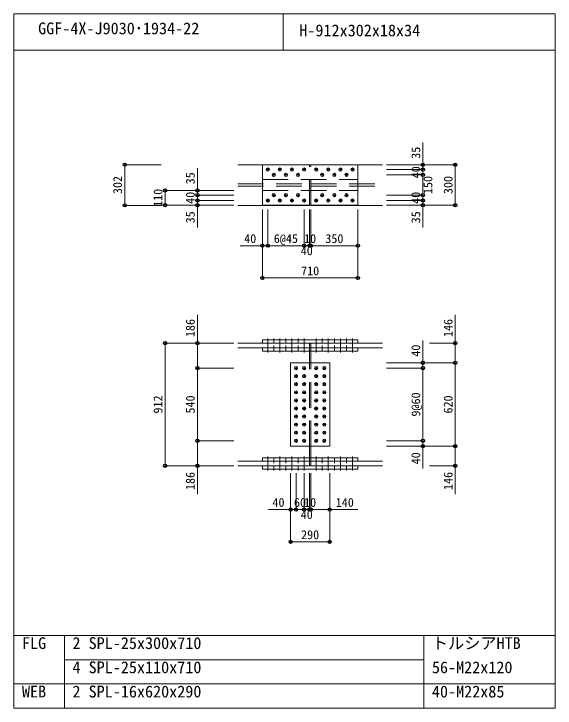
# Model space of a CAD drawing. Units: millimetres, scale not verified. Extents: x -8310 to 8310, y -4800 to 5700.
# Drawn here: x -4110 to -90, y 540 to 5700 of the extents above; entities that cross this region are included whole.
import ezdxf
from ezdxf.enums import TextEntityAlignment as Align

# ---------------------------------------------------------------- set-up
doc = ezdxf.new("R2010")
doc.units = ezdxf.units.MM
doc.header["$LTSCALE"] = 30
doc.header["$PDMODE"] = 32
doc.header["$PDSIZE"] = 24
doc.linetypes.add('DASHED1', pattern=[1.8, 1.2, -0.6])
doc.linetypes.add('USER2', pattern=[9.525, 6.35, -3.175])
doc.layers.add('0-0', color=7, linetype='Continuous')
doc.layers.add('0-2', color=7, linetype='Continuous')
for name, color, linetype, lineweight in [('0-1', 7, 'Continuous', 18), ('0-5', 7, 'Continuous', 18), ('0-6', 7, 'USER2', 18), ('0-8', 7, 'Continuous', 18), ('0-9', 7, 'Continuous', 18), ('0-A', 7, 'Continuous', 18), ('0-B', 7, 'Continuous', 18)]:
    doc.layers.add(name, color=color, linetype=linetype, lineweight=lineweight)
doc.styles.add('ＭＳ ゴシック', font='')
doc.styles.get('ＭＳ ゴシック').set_extended_font_data('MS Gothic')

msp = doc.modelspace()

# ---------------------------------------------------------------- linework, layer by layer
at = {"layer": '0-0'}
for p in [(-3287, 4579), (-1072, 4578), (-1072, 4543), (-832, 4578), (-1072, 4503), (-2987, 4388), (-2747, 4388), (-2747, 4353), (-1072, 4353), (-3287, 4277), (-2987, 4278), (-2747, 4313), (-2747, 4278), (-1072, 4313), (-1072, 4278), (-832, 4278), (-2264.5, 3977), (-2224.5, 3977), (-1954.5, 3977), (-1914.5, 3977), (-1904.5, 3977), (-1554.5, 3977), (-2264.5, 3737), (-1554.5, 3737), (-2987, 3253), (-2747, 3253), (-832, 3253), (-1072, 3107), (-832, 3107), (-2747, 3067), (-1072, 3067), (-2747, 2527), (-1072, 2527), (-1072, 2487), (-832, 2487), (-2987, 2341), (-2747, 2341), (-832, 2341), (-2054.5, 2016), (-2014.5, 2016), (-1954.5, 2016), (-1914.5, 2016), (-1904.5, 2016), (-1764.5, 2016), (-2054.5, 1776), (-1764.5, 1776)]:
    msp.add_point(p, dxfattribs=at)
at = {"layer": '0-1'}
for p, q in [((-4110, 540), (-4110, 5700)), ((-4110, 5700), (-90, 5700)), ((-2110, 5430), (-2110, 5700)), ((-90, 540), (-90, 5700)), ((-4110, 5430), (-90, 5430)), ((-4110, 1080), (-90, 1080)), ((-3735, 540), (-3735, 1080)), ((-1065, 540), (-1065, 1080)), ((-3735, 900), (-1065, 900)), ((-4110, 720), (-90, 720)), ((-4110, 540), (-90, 540))]:
    msp.add_line(p, q, dxfattribs=at)
at = {"layer": '0-5'}
for p, q in [((-2447, 4579), (-1914.5, 4579)), ((-2264.5, 4578), (-1554.5, 4578)), ((-2264.5, 4278), (-2264.5, 4578)), ((-1914.5, 4578), (-1914.5, 4579)), ((-1904.5, 4578), (-1904.5, 4579)), ((-1904.5, 4579), (-1372, 4579)), ((-2447, 4277), (-1914.5, 4277)), ((-1914.5, 4277), (-1914.5, 4278)), ((-1904.5, 4277), (-1904.5, 4278)), ((-1904.5, 4277), (-1372, 4277)), ((-2447, 3253), (-1914.5, 3253)), ((-2264.5, 3278), (-1554.5, 3278)), ((-2264.5, 3253), (-2264.5, 3278)), ((-1904.5, 3253), (-1372, 3253)), ((-1904.5, 3219), (-1904.5, 3253)), ((-2264.5, 3219), (-1554.5, 3219)), ((-2264.5, 3194), (-2264.5, 3219)), ((-1904.5, 3219), (-1372, 3219)), ((-1914.5, 3107), (-1914.5, 3194)), ((-1904.5, 3107), (-1904.5, 3194)), ((-2054.5, 3107), (-1764.5, 3107)), ((-2054.5, 2487), (-2054.5, 3107)), ((-1914.5, 2400), (-1914.5, 2487)), ((-1904.5, 2400), (-1904.5, 2487)), ((-2447, 2375), (-1914.5, 2375)), ((-2264.5, 2400), (-1914.5, 2400)), ((-2264.5, 2375), (-2264.5, 2400)), ((-2264.5, 2375), (-1914.5, 2375)), ((-1914.5, 2400), (-1554.5, 2400)), ((-1914.5, 2375), (-1554.5, 2375)), ((-1554.5, 2375), (-1554.5, 2400)), ((-2264.5, 2341), (-1914.5, 2341)), ((-2264.5, 2316), (-2264.5, 2341)), ((-1914.5, 2341), (-1554.5, 2341)), ((-1904.5, 2341), (-1372, 2341)), ((-1554.5, 2316), (-1554.5, 2341)), ((-2264.5, 2316), (-1914.5, 2316)), ((-1914.5, 2316), (-1554.5, 2316))]:
    msp.add_line(p, q, dxfattribs=at)
for points in [[(-2264.5, 4278), (-1554.5, 4278), (-1554.5, 4578)], [(-2447, 3219), (-1914.5, 3219), (-1914.5, 3253)], [(-2264.5, 3253), (-1554.5, 3253), (-1554.5, 3278)], [(-2264.5, 3194), (-1554.5, 3194), (-1554.5, 3219)], [(-2054.5, 2487), (-1764.5, 2487), (-1764.5, 3107)], [(-2447, 2341), (-1914.5, 2341), (-1914.5, 2375)], [(-1904.5, 2341), (-1904.5, 2375), (-1372, 2375)]]:
    msp.add_lwpolyline(points, dxfattribs=at)
at = {"layer": '0-6'}
for p, q in [((-2264.5, 4578), (-1554.5, 4578)), ((-1914.5, 4278), (-1914.5, 4578)), ((-1904.5, 4278), (-1904.5, 4578)), ((-2264.5, 4468), (-1554.5, 4468)), ((-2447, 4437), (-1914.5, 4437)), ((-2447, 4419), (-1914.5, 4419)), ((-2264.5, 4388), (-1554.5, 4388)), ((-1904.5, 4437), (-1372, 4437)), ((-1904.5, 4419), (-1372, 4419)), ((-2264.5, 4278), (-1554.5, 4278)), ((-1914.5, 3194), (-1914.5, 3219)), ((-1904.5, 3194), (-1904.5, 3219)), ((-1914.5, 2487), (-1914.5, 3107)), ((-1904.5, 2487), (-1904.5, 3107)), ((-1914.5, 2375), (-1914.5, 2400)), ((-1904.5, 2375), (-1904.5, 2400))]:
    msp.add_line(p, q, dxfattribs=at)
at = {"layer": '0-8'}
for p, q in [((-2235.5, 4543), (-2213.5, 4543)), ((-2224.5, 4532), (-2224.5, 4554)), ((-2145.5, 4543), (-2123.5, 4543)), ((-2134.5, 4532), (-2134.5, 4554)), ((-2055.5, 4543), (-2033.5, 4543)), ((-2044.5, 4532), (-2044.5, 4554)), ((-1965.5, 4543), (-1943.5, 4543)), ((-1954.5, 4532), (-1954.5, 4554)), ((-1875.5, 4543), (-1853.5, 4543)), ((-1864.5, 4532), (-1864.5, 4554)), ((-1785.5, 4543), (-1763.5, 4543)), ((-1774.5, 4532), (-1774.5, 4554)), ((-1695.5, 4543), (-1673.5, 4543)), ((-1684.5, 4532), (-1684.5, 4554)), ((-1605.5, 4543), (-1583.5, 4543)), ((-1594.5, 4532), (-1594.5, 4554)), ((-2190.5, 4503), (-2168.5, 4503)), ((-2179.5, 4492), (-2179.5, 4514)), ((-2100.5, 4503), (-2078.5, 4503)), ((-2089.5, 4492), (-2089.5, 4514)), ((-2010.5, 4503), (-1988.5, 4503)), ((-1999.5, 4492), (-1999.5, 4514)), ((-1830.5, 4503), (-1808.5, 4503)), ((-1819.5, 4492), (-1819.5, 4514)), ((-1740.5, 4503), (-1718.5, 4503)), ((-1729.5, 4492), (-1729.5, 4514)), ((-1650.5, 4503), (-1628.5, 4503)), ((-1639.5, 4492), (-1639.5, 4514)), ((-2190.5, 4353), (-2168.5, 4353)), ((-2179.5, 4342), (-2179.5, 4364)), ((-2100.5, 4353), (-2078.5, 4353)), ((-2089.5, 4342), (-2089.5, 4364)), ((-2010.5, 4353), (-1988.5, 4353)), ((-1999.5, 4342), (-1999.5, 4364)), ((-1830.5, 4353), (-1808.5, 4353)), ((-1819.5, 4342), (-1819.5, 4364)), ((-1740.5, 4353), (-1718.5, 4353)), ((-1729.5, 4342), (-1729.5, 4364)), ((-1650.5, 4353), (-1628.5, 4353)), ((-1639.5, 4342), (-1639.5, 4364)), ((-2235.5, 4313), (-2213.5, 4313)), ((-2224.5, 4302), (-2224.5, 4324)), ((-2145.5, 4313), (-2123.5, 4313)), ((-2134.5, 4302), (-2134.5, 4324)), ((-2055.5, 4313), (-2033.5, 4313)), ((-2044.5, 4302), (-2044.5, 4324)), ((-1965.5, 4313), (-1943.5, 4313)), ((-1954.5, 4302), (-1954.5, 4324)), ((-1875.5, 4313), (-1853.5, 4313)), ((-1864.5, 4302), (-1864.5, 4324)), ((-1785.5, 4313), (-1763.5, 4313)), ((-1774.5, 4302), (-1774.5, 4324)), ((-1695.5, 4313), (-1673.5, 4313)), ((-1684.5, 4302), (-1684.5, 4324)), ((-1605.5, 4313), (-1583.5, 4313)), ((-1594.5, 4302), (-1594.5, 4324)), ((-2025.5, 3067), (-2003.5, 3067)), ((-2014.5, 3056), (-2014.5, 3078)), ((-1965.5, 3067), (-1943.5, 3067)), ((-1954.5, 3056), (-1954.5, 3078)), ((-1875.5, 3067), (-1853.5, 3067)), ((-1864.5, 3056), (-1864.5, 3078)), ((-1815.5, 3067), (-1793.5, 3067)), ((-1804.5, 3056), (-1804.5, 3078)), ((-2025.5, 3007), (-2003.5, 3007)), ((-2014.5, 2996), (-2014.5, 3018)), ((-1965.5, 3007), (-1943.5, 3007)), ((-1954.5, 2996), (-1954.5, 3018)), ((-1875.5, 3007), (-1853.5, 3007)), ((-1864.5, 2996), (-1864.5, 3018)), ((-1815.5, 3007), (-1793.5, 3007)), ((-1804.5, 2996), (-1804.5, 3018)), ((-2025.5, 2947), (-2003.5, 2947)), ((-2014.5, 2936), (-2014.5, 2958)), ((-1965.5, 2947), (-1943.5, 2947)), ((-1954.5, 2936), (-1954.5, 2958)), ((-1875.5, 2947), (-1853.5, 2947)), ((-1864.5, 2936), (-1864.5, 2958)), ((-1815.5, 2947), (-1793.5, 2947)), ((-1804.5, 2936), (-1804.5, 2958)), ((-2014.5, 2876), (-2014.5, 2898)), ((-1954.5, 2876), (-1954.5, 2898)), ((-1864.5, 2876), (-1864.5, 2898)), ((-1804.5, 2876), (-1804.5, 2898)), ((-2025.5, 2887), (-2003.5, 2887)), ((-2014.5, 2816), (-2014.5, 2838)), ((-1965.5, 2887), (-1943.5, 2887)), ((-1954.5, 2816), (-1954.5, 2838)), ((-1875.5, 2887), (-1853.5, 2887)), ((-1864.5, 2816), (-1864.5, 2838)), ((-1815.5, 2887), (-1793.5, 2887)), ((-1804.5, 2816), (-1804.5, 2838)), ((-2025.5, 2827), (-2003.5, 2827)), ((-1965.5, 2827), (-1943.5, 2827)), ((-1875.5, 2827), (-1853.5, 2827)), ((-1815.5, 2827), (-1793.5, 2827)), ((-2025.5, 2767), (-2003.5, 2767)), ((-2014.5, 2756), (-2014.5, 2778)), ((-1965.5, 2767), (-1943.5, 2767)), ((-1954.5, 2756), (-1954.5, 2778)), ((-1875.5, 2767), (-1853.5, 2767)), ((-1864.5, 2756), (-1864.5, 2778)), ((-1815.5, 2767), (-1793.5, 2767)), ((-1804.5, 2756), (-1804.5, 2778)), ((-2025.5, 2707), (-2003.5, 2707)), ((-2014.5, 2696), (-2014.5, 2718)), ((-1965.5, 2707), (-1943.5, 2707)), ((-1954.5, 2696), (-1954.5, 2718)), ((-1875.5, 2707), (-1853.5, 2707)), ((-1864.5, 2696), (-1864.5, 2718)), ((-1815.5, 2707), (-1793.5, 2707)), ((-1804.5, 2696), (-1804.5, 2718)), ((-2025.5, 2647), (-2003.5, 2647)), ((-2014.5, 2636), (-2014.5, 2658)), ((-1965.5, 2647), (-1943.5, 2647)), ((-1954.5, 2636), (-1954.5, 2658)), ((-1875.5, 2647), (-1853.5, 2647)), ((-1864.5, 2636), (-1864.5, 2658)), ((-1815.5, 2647), (-1793.5, 2647)), ((-1804.5, 2636), (-1804.5, 2658)), ((-2025.5, 2587), (-2003.5, 2587)), ((-2014.5, 2576), (-2014.5, 2598)), ((-1965.5, 2587), (-1943.5, 2587)), ((-1954.5, 2576), (-1954.5, 2598)), ((-1875.5, 2587), (-1853.5, 2587)), ((-1864.5, 2576), (-1864.5, 2598)), ((-1815.5, 2587), (-1793.5, 2587)), ((-1804.5, 2576), (-1804.5, 2598)), ((-2014.5, 2516), (-2014.5, 2538)), ((-1954.5, 2516), (-1954.5, 2538)), ((-1864.5, 2516), (-1864.5, 2538)), ((-1804.5, 2516), (-1804.5, 2538)), ((-2025.5, 2527), (-2003.5, 2527)), ((-1965.5, 2527), (-1943.5, 2527)), ((-1875.5, 2527), (-1853.5, 2527)), ((-1815.5, 2527), (-1793.5, 2527))]:
    msp.add_line(p, q, dxfattribs=at)
at = {"layer": '0-9'}
for p, q in [((-2224.5, 3288), (-2224.5, 3184)), ((-2134.5, 3288), (-2134.5, 3184)), ((-2044.5, 3288), (-2044.5, 3184)), ((-1954.5, 3288), (-1954.5, 3184)), ((-1864.5, 3288), (-1864.5, 3184)), ((-1774.5, 3288), (-1774.5, 3184)), ((-1684.5, 3288), (-1684.5, 3184)), ((-1594.5, 3288), (-1594.5, 3184)), ((-2224.5, 2306), (-2224.5, 2410)), ((-2134.5, 2306), (-2134.5, 2410)), ((-2044.5, 2306), (-2044.5, 2410)), ((-1954.5, 2306), (-1954.5, 2410)), ((-1864.5, 2306), (-1864.5, 2410)), ((-1774.5, 2306), (-1774.5, 2410)), ((-1684.5, 2306), (-1684.5, 2410)), ((-1594.5, 2306), (-1594.5, 2410))]:
    msp.add_line(p, q, dxfattribs=at)
at = {"layer": '0-9', "linetype": 'DASHED1'}
for p, q in [((-2179.5, 3288), (-2179.5, 3184)), ((-2089.5, 3288), (-2089.5, 3184)), ((-1999.5, 3288), (-1999.5, 3184)), ((-1819.5, 3288), (-1819.5, 3184)), ((-1729.5, 3288), (-1729.5, 3184)), ((-1639.5, 3288), (-1639.5, 3184)), ((-2179.5, 2306), (-2179.5, 2410)), ((-2089.5, 2306), (-2089.5, 2410)), ((-1999.5, 2306), (-1999.5, 2410)), ((-1819.5, 2306), (-1819.5, 2410)), ((-1729.5, 2306), (-1729.5, 2410)), ((-1639.5, 2306), (-1639.5, 2410))]:
    msp.add_line(p, q, dxfattribs=at)
at = {"layer": '0-A'}
for p, q in [((-3017, 4579), (-3287, 4579)), ((-1342, 4578), (-1072, 4578)), ((-1342, 4578), (-832, 4578)), ((-1342, 4543), (-1072, 4543)), ((-1342, 4503), (-1072, 4503)), ((-2477, 4388), (-2987, 4388)), ((-2477, 4388), (-2747, 4388)), ((-2477, 4353), (-2747, 4353)), ((-1342, 4353), (-1072, 4353)), ((-2477, 4313), (-2747, 4313)), ((-2747, 4113), (-2747, 4313)), ((-1342, 4313), (-1072, 4313)), ((-1072, 4113), (-1072, 4313)), ((-2477, 4278), (-2747, 4278)), ((-2264.5, 4247), (-2264.5, 3977)), ((-2264.5, 4247), (-2264.5, 3737)), ((-2224.5, 4247), (-2224.5, 3977)), ((-2224.5, 4247), (-2224.5, 3977)), ((-1954.5, 4247), (-1954.5, 3977)), ((-1954.5, 4247), (-1954.5, 3977)), ((-1914.5, 4247), (-1914.5, 3977)), ((-1914.5, 4247), (-1914.5, 3977)), ((-1904.5, 4247), (-1904.5, 3977)), ((-1904.5, 4247), (-1904.5, 3977)), ((-1554.5, 4247), (-1554.5, 3977)), ((-1554.5, 4247), (-1554.5, 3737)), ((-1342, 4278), (-1072, 4278)), ((-2429.5, 3977), (-2224.5, 3977)), ((-2224.5, 3977), (-1954.5, 3977)), ((-1954.5, 3977), (-1914.5, 3977)), ((-1914.5, 3977), (-1904.5, 3977)), ((-1904.5, 3977), (-1554.5, 3977)), ((-2264.5, 3737), (-1554.5, 3737)), ((-2477, 3253), (-2987, 3253)), ((-2477, 3253), (-2747, 3253)), ((-1023.05, 3253), (-832, 3253)), ((-1342, 3107), (-1072, 3107)), ((-1342, 3107), (-832, 3107)), ((-2477, 3067), (-2747, 3067)), ((-1342, 3067), (-1072, 3067)), ((-2477, 2527), (-2747, 2527)), ((-2747, 2131), (-2747, 2527)), ((-1342, 2527), (-1072, 2527)), ((-1342, 2487), (-1072, 2487)), ((-1342, 2487), (-832, 2487)), ((-1072, 2322), (-1072, 2527)), ((-832, 2131), (-832, 2487)), ((-2477, 2341), (-2747, 2341)), ((-1023.05, 2341), (-832, 2341)), ((-2054.5, 2286), (-2054.5, 2016)), ((-2054.5, 2286), (-2054.5, 1776)), ((-2014.5, 2286), (-2014.5, 2016)), ((-2014.5, 2286), (-2014.5, 2016)), ((-1954.5, 2286), (-1954.5, 2016)), ((-1954.5, 2286), (-1954.5, 2016)), ((-1914.5, 2286), (-1914.5, 2016)), ((-1914.5, 2286), (-1914.5, 2016)), ((-1904.5, 2286), (-1904.5, 2016)), ((-1904.5, 2286), (-1904.5, 2016)), ((-1764.5, 2286), (-1764.5, 2016)), ((-1764.5, 2286), (-1764.5, 1776)), ((-2219.5, 2016), (-2014.5, 2016)), ((-2014.5, 2016), (-1954.5, 2016)), ((-1954.5, 2016), (-1914.5, 2016)), ((-1914.5, 2016), (-1904.5, 2016)), ((-1904.5, 2016), (-1554.5, 2016)), ((-2054.5, 1776), (-1764.5, 1776))]:
    msp.add_line(p, q, dxfattribs=at)
for points in [[(-1342, 4543), (-1072, 4543), (-1072, 4743)], [(-3017, 4277), (-3287, 4277), (-3287, 4579)], [(-2477, 4353), (-2747, 4353), (-2747, 4553)], [(-1342, 4278), (-832, 4278), (-832, 4578)], [(-1342, 4503), (-1072, 4503), (-1072, 4543)], [(-1342, 4353), (-1072, 4353), (-1072, 4503)], [(-2477, 4278), (-2987, 4278), (-2987, 4388)], [(-2477, 4313), (-2747, 4313), (-2747, 4353)], [(-1342, 4313), (-1072, 4313), (-1072, 4353)], [(-2477, 3067), (-2747, 3067), (-2747, 3463)], [(-1342, 3107), (-832, 3107), (-832, 3463)], [(-2477, 2341), (-2987, 2341), (-2987, 3253)], [(-1342, 3067), (-1072, 3067), (-1072, 3272)], [(-1342, 2487), (-832, 2487), (-832, 3107)], [(-2477, 2527), (-2747, 2527), (-2747, 3067)], [(-1342, 2527), (-1072, 2527), (-1072, 3067)]]:
    msp.add_lwpolyline(points, dxfattribs=at)
at = {"layer": '0-B'}
for centre in [(-2224.5, 4543), (-2134.5, 4543), (-2044.5, 4543), (-1954.5, 4543), (-1864.5, 4543), (-1774.5, 4543), (-1684.5, 4543), (-1594.5, 4543), (-2179.5, 4503), (-2089.5, 4503), (-1999.5, 4503), (-1819.5, 4503), (-1729.5, 4503), (-1639.5, 4503), (-2179.5, 4353), (-2089.5, 4353), (-1999.5, 4353), (-1819.5, 4353), (-1729.5, 4353), (-1639.5, 4353), (-2224.5, 4313), (-2134.5, 4313), (-2044.5, 4313), (-1954.5, 4313), (-1864.5, 4313), (-1774.5, 4313), (-1684.5, 4313), (-1594.5, 4313), (-2014.5, 3067), (-1954.5, 3067), (-1864.5, 3067), (-1804.5, 3067), (-2014.5, 3007), (-1954.5, 3007), (-1864.5, 3007), (-1804.5, 3007), (-2014.5, 2947), (-1954.5, 2947), (-1864.5, 2947), (-1804.5, 2947), (-2014.5, 2887), (-1954.5, 2887), (-1864.5, 2887), (-1804.5, 2887), (-2014.5, 2827), (-1954.5, 2827), (-1864.5, 2827), (-1804.5, 2827), (-2014.5, 2767), (-1954.5, 2767), (-1864.5, 2767), (-1804.5, 2767), (-2014.5, 2707), (-1954.5, 2707), (-1864.5, 2707), (-1804.5, 2707), (-2014.5, 2647), (-1954.5, 2647), (-1864.5, 2647), (-1804.5, 2647), (-2014.5, 2587), (-1954.5, 2587), (-1864.5, 2587), (-1804.5, 2587), (-2014.5, 2527), (-1954.5, 2527), (-1864.5, 2527), (-1804.5, 2527)]:
    msp.add_circle(centre, 12, dxfattribs=at)

# ---------------------------------------------------------------- texts
at = {"layer": '0-2', "style": 'ＭＳ ゴシック'}
for s, p in [('GGF-4X-J9030･1934-22', (-3930, 5521.8)), ('H-912x302x18x34', (-1990, 5506.8)), ('FLG', (-4050, 952.8)), ('2', (-3675, 952.8)), ('SPL-25x300x710', (-3555, 952.8)), ('トルシアHTB', (-1005, 952.8)), ('4', (-3675, 772.8)), ('SPL-25x110x710', (-3555, 772.8)), ('56-M22x120', (-1005, 772.8)), ('WEB', (-4050, 592.8)), ('2', (-3675, 592.8)), ('SPL-16x620x290', (-3555, 592.8)), ('40-M22x85', (-1005, 592.8))]:
    msp.add_text(s, height=87.98, dxfattribs=at).set_placement(p, align=Align.BOTTOM_LEFT)
at = {"layer": '0-A', "style": 'ＭＳ ゴシック'}
for s, p in [('35', (-1072, 4623)), ('40', (-1072, 4478)), ('302', (-3287, 4360.5)), ('35', (-2747, 4433)), ('150', (-982, 4360.5)), ('300', (-832, 4360.5)), ('110', (-2987, 4265.5)), ('40', (-2747, 4288)), ('40', (-1072, 4288)), ('35', (-2747, 4143)), ('35', (-1072, 4143)), ('186', (-2747, 3298)), ('146', (-832, 3298)), ('40', (-1072, 3152)), ('912', (-2987, 2729.5)), ('540', (-2747, 2729.5)), ('9@60', (-1072, 2707)), ('620', (-832, 2729.5)), ('40', (-1072, 2352)), ('186', (-2747, 2161)), ('146', (-832, 2161))]:
    msp.add_text(s, height=65.98, rotation=90, dxfattribs=at).set_placement(p, align=Align.BOTTOM_LEFT)
for s, p in [('40', (-2399.5, 3977)), ('6@45', (-2179.5, 3977)), ('10', (-1954.5, 3977)), ('350', (-1797, 3977)), ('40', (-1979.5, 3887)), ('710', (-1977, 3737)), ('40', (-2189.5, 2016)), ('60', (-2029.5, 2016)), ('10', (-1954.5, 2016)), ('140', (-1719.5, 2016)), ('40', (-1979.5, 1926)), ('290', (-1977, 1776))]:
    msp.add_text(s, height=65.98, dxfattribs=at).set_placement(p, align=Align.BOTTOM_LEFT)

doc.saveas('drawing.dxf')
